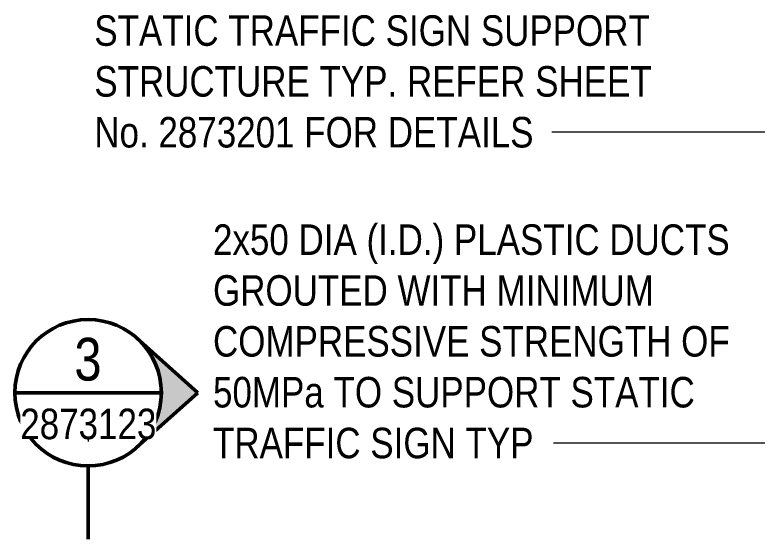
# Model space of a CAD drawing. Header units: metres. Extents: x 305 to 401, y 3 to 1216.
# Drawn here: x 334.764 to 337.804, y 1213.547 to 1215.695 of the extents above; entities that cross this region are included whole.
import ezdxf

# ---------------------------------------------------------------- set-up
doc = ezdxf.new("R2010")
doc.units = ezdxf.units.M
doc.linetypes.add('Dot_Section Line', pattern=[0.02, 0, -0.02])
doc.layers.add('G-ANNO-SYMB', color=7, linetype='Continuous', lineweight=35, true_color=0x0080ff)
doc.layers.add('G-ANNO-TEXT', color=7, linetype='Continuous', lineweight=9)
doc.styles.add('Arial Narrow', font='ARIALN.TTF', dxfattribs={"height": 0.175})
doc.styles.add('Arial Narrow_1', font='ARIALN.TTF', dxfattribs={"height": 0.125})

# ---------------------------------------------------------------- blocks, each defined once
blk = doc.blocks.new('Section - SectionHead-4898858-DRG-2873123 - PLAN - UPSTAND FLOOD WALL AT NORTH END')
at = {"layer": 'G-ANNO-SYMB', "lineweight": 9}
h = blk.add_hatch(color=7, dxfattribs=at)
edge = h.paths.add_edge_path()
edge.add_line((-0.002, 0.009), (0.002472, 0.004003))
edge.add_arc((-0.002, 0), 0.006, 41.82771, 138.17229)
edge.add_line((-0.006472, 0.004003), (-0.002, 0.009))
at = {"layer": 'G-ANNO-SYMB', "color": 7, "lineweight": 50}
for p, q in [((-0.002, 0.009), (-0.006472, 0.004003)), ((0.002472, 0.004003), (-0.002, 0.009)), ((0.004, 0), (0.01, 0))]:
    blk.add_line(p, q, dxfattribs=at)
for start, end in [(360, 180), (180, 360)]:
    blk.add_arc((-0.002, 0), 0.006, start, end, dxfattribs=at)

msp = doc.modelspace()

# ---------------------------------------------------------------- linework, layer by layer
at = {"layer": 'G-ANNO-SYMB', "color": 7, "lineweight": 50}
msp.add_line((334.7638, 1214.1469), (335.3638, 1214.1469), dxfattribs=at)
at = {"layer": 'G-ANNO-SYMB', "color": 7, "linetype": 'Dot_Section Line', "lineweight": 9, "true_color": 0xffffff}
msp.add_line((335.0638, 1214.0469), (335.0638, 1213.6773), dxfattribs=at)
at = {"layer": 'G-ANNO-TEXT'}
for p, q in [((337.513, 1215.2144), (336.9633, 1215.2144)), ((337.9415, 1215.2144), (337.513, 1215.2144)), ((337.8762, 1213.9409), (336.9699, 1213.9409))]:
    msp.add_line(p, q, dxfattribs=at)

# ---------------------------------------------------------------- block references
at = {"layer": 'G-ANNO-SYMB', "color": 7, "lineweight": 50, "xscale": 49.99999999999999, "yscale": 49.99999999999999, "zscale": 49.99999999999999, "rotation": 270.0000000000017}
msp.add_blockref('Section - SectionHead-4898858-DRG-2873123 - PLAN - UPSTAND FLOOD WALL AT NORTH END', (335.0638, 1214.0469), dxfattribs=at)

# ---------------------------------------------------------------- texts
at = {"layer": 'G-ANNO-TEXT', "char_height": 0.125, "attachment_point": 1, "style": 'Arial Narrow_1', "bg_fill": 3, "box_fill_scale": 1, "bg_fill_color": 256, "bg_fill_transparency": 0}
for s, insert in [('STATIC TRAFFIC SIGN SUPPORT ', (335.0892, 1215.6936)), ('STRUCTURE TYP. REFER SHEET ', (335.0892, 1215.4853)), ('No. 2873201 FOR DETAILS', (335.0892, 1215.2769)), ('2x50 DIA (I.D.) PLASTIC DUCTS ', (335.5753, 1214.8368)), ('GROUTED WITH MINIMUM ', (335.5753, 1214.6285)), ('COMPRESSIVE STRENGTH OF ', (335.5753, 1214.4201)), ('50MPa TO SUPPORT STATIC ', (335.5753, 1214.2117)), ('TRAFFIC SIGN TYP', (335.5753, 1214.0034))]:
    msp.add_mtext(s, dxfattribs=dict(at, insert=insert))

# ---------------------------------------------------------------- next in the draw order: texts
at = {"layer": 'G-ANNO-SYMB', "color": 7, "lineweight": 9, "insert": (335.0075, 1214.3718), "char_height": 0.175, "attachment_point": 1, "style": 'Arial Narrow', "bg_fill": 3, "box_fill_scale": 1, "bg_fill_color": 256, "bg_fill_transparency": 0}
msp.add_mtext('3', dxfattribs=at)
at = {"layer": 'G-ANNO-SYMB', "color": 7, "lineweight": 9, "insert": (334.786, 1214.0817), "char_height": 0.125, "attachment_point": 1, "style": 'Arial Narrow_1', "bg_fill": 3, "box_fill_scale": 1, "bg_fill_color": 256, "bg_fill_true_color": 13158600, "bg_fill_transparency": 0}
msp.add_mtext('2873123', dxfattribs=at)

doc.saveas('drawing.dxf')
